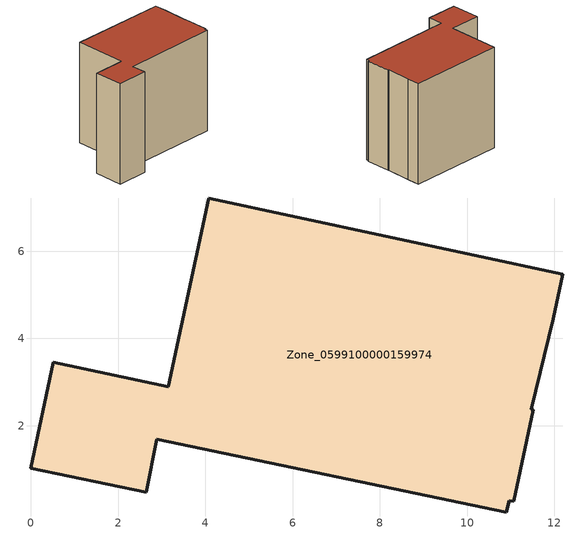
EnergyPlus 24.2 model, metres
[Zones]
Zone_0599100000159974
 floor ground (C_G): 10.9,0.02 2.89,1.69 2.64,0.47 0,1.03 0.51,3.46 3.15,2.89 4.08,7.22 12.19,5.47 11.97,4.45 11.47,2.38 11.52,2.37 11.07,0.26 10.96,0.28 z0
 wall outside (C_F): 3.15,2.89 0.51,3.46 0,1.03 2.64,0.47 2.89,1.69 10.9,0.02 10.96,0.28 11.07,0.26 11.52,2.37 11.47,2.38 11.97,4.45 12.19,5.47 4.08,7.22 3.15,2.89 z0:8.62
 roof outside (C_R): 11.07,0.26 11.52,2.37 11.47,2.38 11.97,4.45 12.19,5.47 4.08,7.22 3.15,2.89 0.51,3.46 0,1.03 2.64,0.47 2.89,1.69 10.9,0.02 10.96,0.28 z8.62
[BUILDING]
Pand.0599100000159974: North Axis=0; Terrain=City; Loads Convergence Tolerance Value=0.04; Temperature Convergence Tolerance Value=0.4; Solar Distribution=FullExterior; Maximum Number of Warmup Days=25; Minimum Number of Warmup Days=1
[Site:Location]
Rotterdam.The.Hague.AP_ZH_NLD Design_Conditions: Latitude=51.96; Longitude=4.45; Time Zone=1; Elevation=-4.5
[SITE:GROUNDTEMPERATURE:BUILDINGSURFACE]
18, 18, 18, 18, 18, 18, 18, 18, 18, 18, 18, 18
[MATERIAL] Thermal Absorptance=0.9; Solar Absorptance=0.7; Visible Absorptance=0.7
Name | Roughness | Thickness | Conductivity | Density | Specific Heat
G.TC.1975-1991 | MediumSmooth | 0.15 | 0.288461 | 540 | 1210
F.TC.1975-1991 | Rough | 0.3 | 0.230769 | 1920 | 840
R.TC.1975-1991 | MediumRough | 0.2 | 0.153846 | 1500 | 1000
[CONSTRUCTION]
C_G: G.TC.1975-1991
C_F: F.TC.1975-1991
C_R: R.TC.1975-1991
[ZONE]
Zone_0599100000159974: Type=1; Multiplier=1; Ceiling Height=Autocalculate; Volume=Autocalculate; Floor Area=autocalculate; Part of Total Floor Area=Yes
[ZONEINFILTRATION:DESIGNFLOWRATE]
Infil_Zone_0599100000159974: Zone or ZoneList or Space or SpaceList=Zone_0599100000159974; Schedule=AlwaysOn; Design Flow Rate Calculation Method=Flow/Area; Flow Rate per Floor Area=0.003; Constant Term Coefficient=1; Temperature Term Coefficient=0; Velocity Term Coefficient=0; Velocity Squared Term Coefficient=0
[HVACTEMPLATE:ZONE:IDEALLOADSAIRSYSTEM]
Zone_0599100000159974: Maximum Heating Supply Air Temperature=50; Minimum Cooling Supply Air Temperature=13; Maximum Heating Supply Air Humidity Ratio=0.0156; Minimum Cooling Supply Air Humidity Ratio=0.0077; Heating Limit=NoLimit; Cooling Limit=NoLimit; Dehumidification Control Type=ConstantSensibleHeatRatio; Cooling Sensible Heat Ratio=0.7; Dehumidification Setpoint=60; Humidification Control Type=None; Humidification Setpoint=30; Outdoor Air Method=None; Outdoor Air Flow Rate per Person=0.00944; Outdoor Air Flow Rate per Zone Floor Area=0; Outdoor Air Flow Rate per Zone=0; Demand Controlled Ventilation Type=None; Outdoor Air Economizer Type=NoEconomizer; Heat Recovery Type=None; Sensible Heat Recovery Effectiveness=0.7; Latent Heat Recovery Effectiveness=0.65
[ZONECONTROL:THERMOSTAT]
ThermostatControl_Zone_0599100000159974: Zone or ZoneList=Zone_0599100000159974; Control Type Schedule=DualSetpointControlType; Control 1=Thermostat_Zone_0599100000159974; Temperature Difference Between Cutout And Setpoint=0
[THERMOSTATSETPOINT:DUALSETPOINT]
Thermostat_Zone_0599100000159974: Heating Setpoint Temperature Schedule=HeatingSetpoint_Zone_0599100000159974; Cooling Setpoint Temperature Schedule=CoolingSetpoint_Zone_0599100000159974
[SCHEDULE:COMPACT]
HeatingSetpoint_Zone_0599100000159974: Through: 12/31, For: AllDays, Until: 24:00, 21
CoolingSetpoint_Zone_0599100000159974: Through: 12/31, For: AllDays, Until: 24:00, 24
DualSetpointControlType: Through: 12/31, For: AllDays, Until: 24:00, 4
AlwaysOn: Through: 12/31, For: AllDays, Until: 24:00, 1
